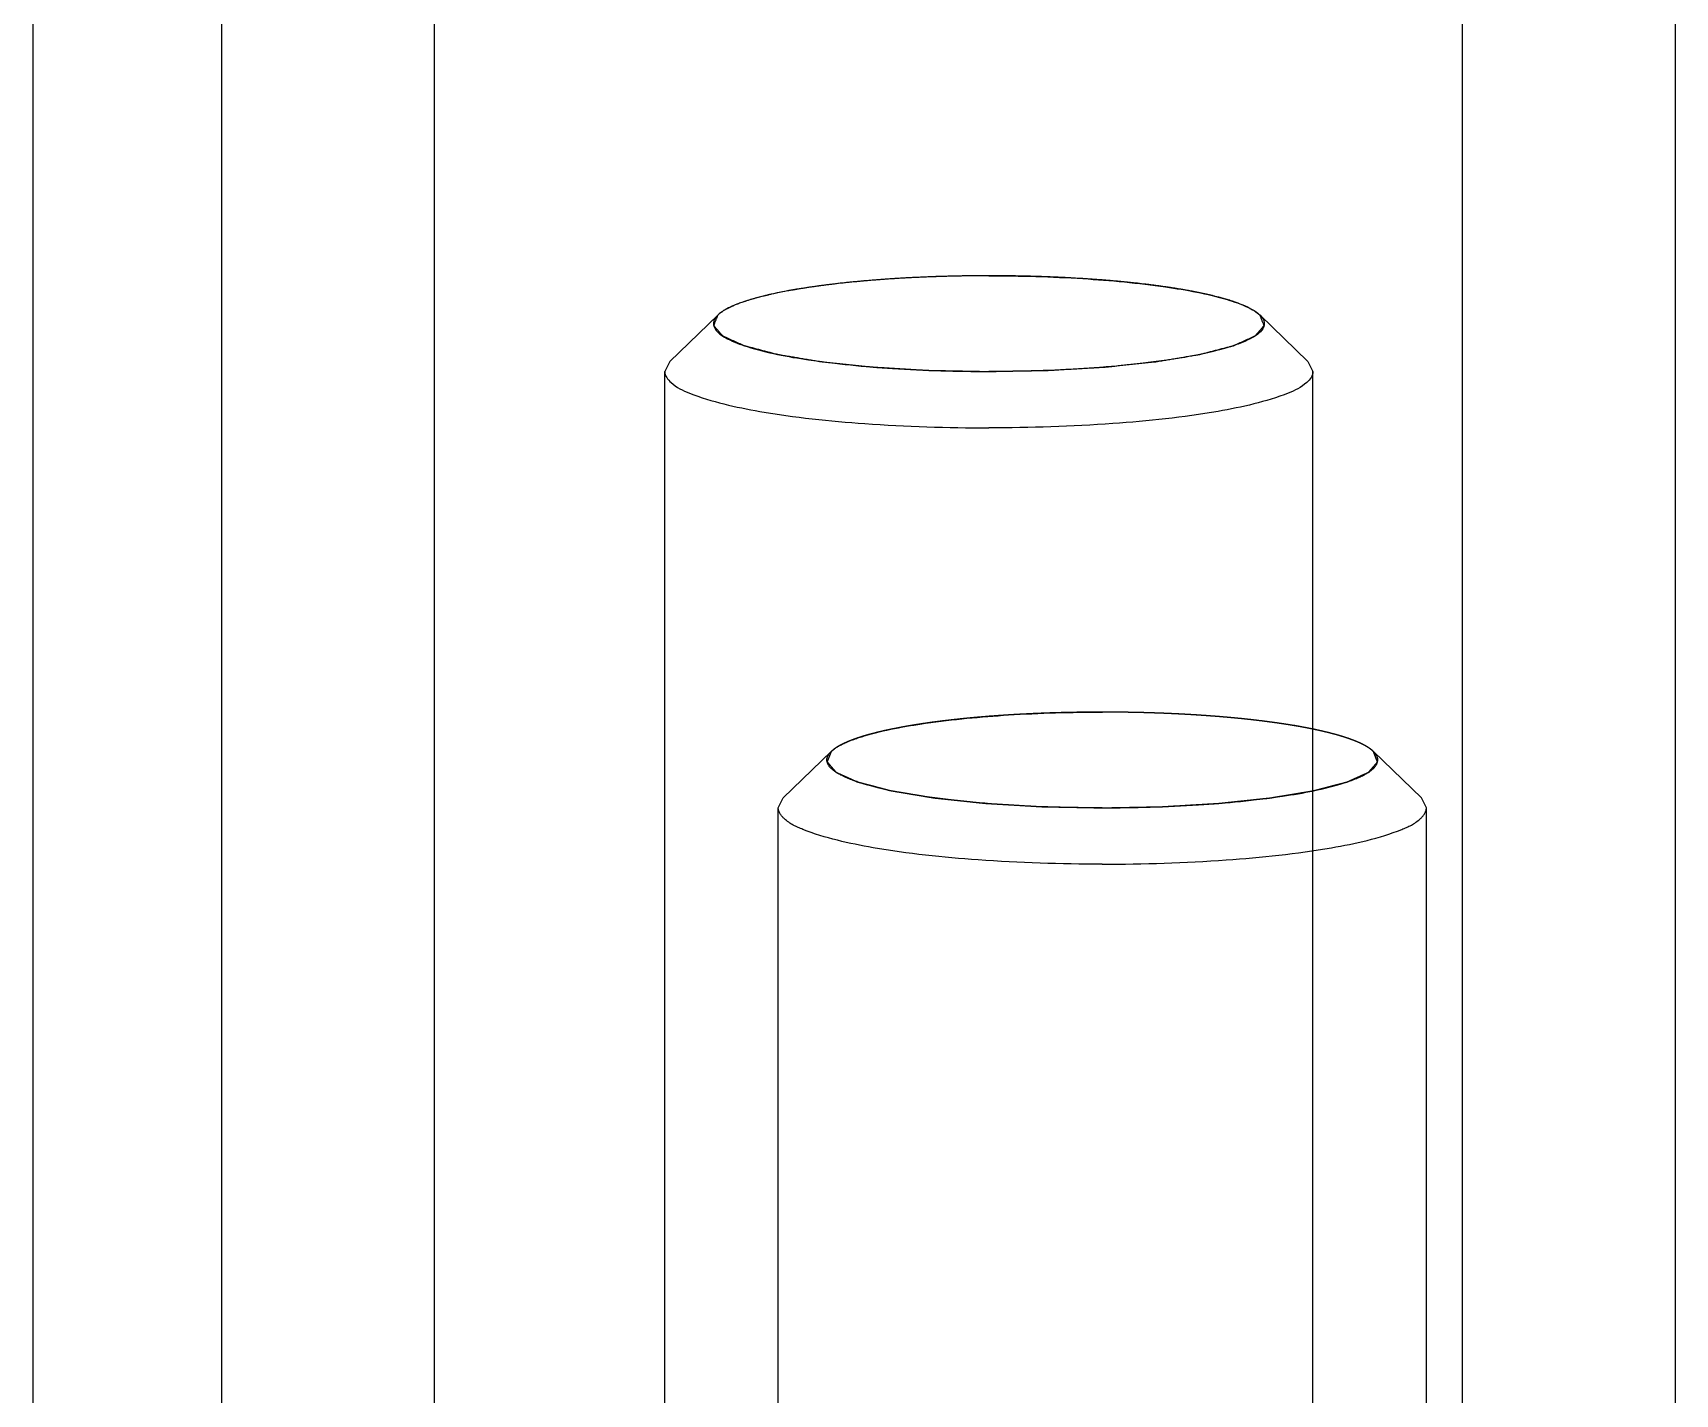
# Model space of a CAD drawing. Header units: millimetres. Extents: x 324 to 7054, y -67 to 2159.
# Drawn here: x 1464.03 to 1484.3, y 1577.8 to 1594.59 of the extents above; entities that cross this region are included whole.
import ezdxf

# ---------------------------------------------------------------- set-up
doc = ezdxf.new("R2010")
doc.units = ezdxf.units.MM
doc.header["$LTSCALE"] = 153.67
doc.linetypes.add('CENTER', pattern=[0.6, 0.375, -0.075, 0.075, -0.075])
doc.linetypes.add('DOT', pattern=[0.2, 0.1, -0.1])
doc.layers.get('0').update_dxf_attribs({"linetype": 'CONTINUOUS'})
doc.layers.add('00_BUW_DATUM', color=7, linetype='CONTINUOUS')
doc.layers.add('02___PRT_ALL_AXES', color=7, linetype='CONTINUOUS')

msp = doc.modelspace()

# ---------------------------------------------------------------- linework, layer by layer
at = {"linetype": 'Continuous'}
for points, knots in [([(1475.83464, 1591.59445), (1475.81536, 1591.59438), (1475.77683, 1591.59423), (1475.72853, 1591.59403), (1475.69497, 1591.59392), (1475.67541, 1591.59381), (1475.65441, 1591.59352), (1475.62865, 1591.59322), (1475.59754, 1591.59284), (1475.56643, 1591.59247), (1475.54068, 1591.59214), (1475.51966, 1591.59191), (1475.5002, 1591.59155), (1475.46686, 1591.59085), (1475.42856, 1591.59009), (1475.39003, 1591.58927), (1475.36203, 1591.58879), (1475.33057, 1591.5878), (1475.28982, 1591.58666), (1475.24884, 1591.58546), (1475.2128, 1591.58445), (1475.19263, 1591.58383), (1475.17409, 1591.58311), (1475.15037, 1591.58224), (1475.12212, 1591.58119), (1475.09389, 1591.58014), (1475.07013, 1591.57924), (1475.05166, 1591.57859), (1475.03121, 1591.57768), (1474.99451, 1591.57597), (1474.94256, 1591.57359), (1474.90086, 1591.57166), (1474.88002, 1591.5707)], [0, 0, 0, 0, 0.0625, 0.125, 0.15625, 0.171875, 0.1875, 0.21875, 0.25, 0.28125, 0.3125, 0.328125, 0.34375, 0.375, 0.4375, 0.46875, 0.5, 0.53125, 0.5625, 0.625, 0.65625, 0.671875, 0.6875, 0.71875, 0.75, 0.78125, 0.8125, 0.828125, 0.84375, 0.875, 0.9375, 1, 1, 1, 1]), ([(1476.78926, 1591.5707), (1476.77064, 1591.57157), (1476.73342, 1591.57331), (1476.68673, 1591.57547), (1476.65434, 1591.577), (1476.63539, 1591.57785), (1476.61477, 1591.57859), (1476.58957, 1591.57956), (1476.55907, 1591.58072), (1476.52868, 1591.58186), (1476.49813, 1591.58304), (1476.46811, 1591.58412), (1476.43059, 1591.58516), (1476.3923, 1591.58631), (1476.35915, 1591.58729), (1476.33999, 1591.58783), (1476.32617, 1591.58829), (1476.31027, 1591.58858), (1476.28979, 1591.58902), (1476.25361, 1591.58978), (1476.21251, 1591.59064), (1476.17625, 1591.59142), (1476.15591, 1591.59181), (1476.13695, 1591.59202), (1476.11278, 1591.59235), (1476.08395, 1591.59271), (1476.05516, 1591.59308), (1476.0309, 1591.59338), (1476.01213, 1591.59365), (1475.99103, 1591.59378), (1475.95304, 1591.59392), (1475.89933, 1591.59417), (1475.85619, 1591.59436), (1475.83464, 1591.59445)], [0, 0, 0, 0, 0.0625, 0.125, 0.15625, 0.171875, 0.1875, 0.21875, 0.25, 0.28125, 0.3125, 0.34375, 0.375, 0.4375, 0.46875, 0.484375, 0.5, 0.515625, 0.53125, 0.5625, 0.625, 0.65625, 0.671875, 0.6875, 0.71875, 0.75, 0.78125, 0.8125, 0.828125, 0.84375, 0.875, 0.9375, 1, 1, 1, 1]), ([(1473.26842, 1591.39133), (1473.24378, 1591.38618), (1473.20689, 1591.37854), (1473.15747, 1591.368), (1473.12616, 1591.36062), (1473.10111, 1591.35488), (1473.08565, 1591.35128), (1473.07283, 1591.34838), (1473.06164, 1591.34559), (1473.04283, 1591.34077), (1473.01555, 1591.33377), (1472.98302, 1591.32581), (1472.9503, 1591.31626), (1472.92327, 1591.30864), (1472.90116, 1591.30252), (1472.88081, 1591.29624), (1472.85602, 1591.28832), (1472.83078, 1591.28043), (1472.81116, 1591.27408), (1472.78452, 1591.26438), (1472.7616, 1591.25634), (1472.74349, 1591.2499)], [0, 0, 0, 0, 0.125, 0.1875, 0.25, 0.28125, 0.3125, 0.328125, 0.34375, 0.375, 0.4375, 0.5, 0.5625, 0.625, 0.65625, 0.6875, 0.75, 0.8125, 0.84375, 0.875, 1, 1, 1, 1]), ([(1474.00067, 1591.50119), (1473.96868, 1591.49745), (1473.92848, 1591.49269), (1473.88085, 1591.48724), (1473.84779, 1591.48305), (1473.81438, 1591.47869), (1473.781, 1591.47439), (1473.76034, 1591.4717), (1473.74333, 1591.46955), (1473.72807, 1591.46742), (1473.7022, 1591.46371), (1473.66466, 1591.45833), (1473.62053, 1591.45228), (1473.57365, 1591.44472), (1473.53536, 1591.43873), (1473.50423, 1591.43394), (1473.4745, 1591.42891), (1473.43787, 1591.42252), (1473.40084, 1591.41619), (1473.37176, 1591.41107), (1473.33084, 1591.40313), (1473.29604, 1591.39659), (1473.26842, 1591.39133)], [0, 0, 0, 0, 0.125, 0.15625, 0.1875, 0.25, 0.28125, 0.3125, 0.328125, 0.34375, 0.375, 0.4375, 0.5, 0.5625, 0.625, 0.65625, 0.6875, 0.75, 0.8125, 0.84375, 0.875, 1, 1, 1, 1]), ([(1474.88002, 1591.5707), (1474.86164, 1591.56969), (1474.82493, 1591.56768), (1474.77877, 1591.5651), (1474.74243, 1591.56316), (1474.71357, 1591.56136), (1474.68426, 1591.55947), (1474.65508, 1591.55759), (1474.62581, 1591.55572), (1474.60163, 1591.55415), (1474.58181, 1591.55291), (1474.56372, 1591.55161), (1474.53286, 1591.54931), (1474.49733, 1591.54671), (1474.46168, 1591.54405), (1474.43557, 1591.54223), (1474.40698, 1591.53974), (1474.36973, 1591.53665), (1474.3228, 1591.53274), (1474.26697, 1591.52796), (1474.21257, 1591.52269), (1474.1667, 1591.51843), (1474.13057, 1591.51494), (1474.07902, 1591.50939), (1474.03537, 1591.50485), (1474.00067, 1591.50119)], [0, 0, 0, 0, 0.0625, 0.125, 0.15625, 0.1875, 0.21875, 0.25, 0.28125, 0.3125, 0.328125, 0.34375, 0.375, 0.4375, 0.46875, 0.5, 0.53125, 0.5625, 0.625, 0.6875, 0.75, 0.8125, 0.84375, 0.875, 1, 1, 1, 1]), ([(1477.66861, 1591.50119), (1477.65214, 1591.50294), (1477.61923, 1591.50642), (1477.57793, 1591.51077), (1477.54933, 1591.51382), (1477.53251, 1591.51556), (1477.51394, 1591.51729), (1477.49133, 1591.51945), (1477.46393, 1591.52205), (1477.43663, 1591.52463), (1477.40921, 1591.52725), (1477.38215, 1591.52976), (1477.34782, 1591.53258), (1477.31295, 1591.53556), (1477.28272, 1591.53812), (1477.26522, 1591.53958), (1477.25269, 1591.54069), (1477.23791, 1591.54174), (1477.21898, 1591.54317), (1477.18548, 1591.54566), (1477.13789, 1591.54924), (1477.08038, 1591.5534), (1477.00225, 1591.55834), (1476.90522, 1591.5645), (1476.82795, 1591.56856), (1476.78926, 1591.5707)], [0, 0, 0, 0, 0.0625, 0.125, 0.15625, 0.171875, 0.1875, 0.21875, 0.25, 0.28125, 0.3125, 0.34375, 0.375, 0.4375, 0.46875, 0.484375, 0.5, 0.515625, 0.53125, 0.5625, 0.625, 0.6875, 0.75, 0.875, 1, 1, 1, 1]), ([(1478.40086, 1591.39134), (1478.38788, 1591.39381), (1478.36196, 1591.39877), (1478.3294, 1591.40496), (1478.3069, 1591.40929), (1478.29359, 1591.41178), (1478.27857, 1591.41435), (1478.26037, 1591.41753), (1478.23097, 1591.42261), (1478.19405, 1591.42916), (1478.15101, 1591.4361), (1478.11537, 1591.4417), (1478.0905, 1591.44564), (1478.07608, 1591.4479), (1478.06586, 1591.44958), (1478.05338, 1591.45132), (1478.03754, 1591.45361), (1478.00943, 1591.45763), (1477.96958, 1591.4634), (1477.92117, 1591.47022), (1477.87084, 1591.47658), (1477.82129, 1591.4832), (1477.75361, 1591.49129), (1477.70257, 1591.49721), (1477.66861, 1591.50119)], [0, 0, 0, 0, 0.0625, 0.125, 0.15625, 0.171875, 0.1875, 0.21875, 0.25, 0.3125, 0.375, 0.4375, 0.46875, 0.484375, 0.5, 0.515625, 0.53125, 0.5625, 0.625, 0.6875, 0.75, 0.8125, 0.875, 1, 1, 1, 1]), ([(1478.92578, 1591.2499), (1478.91735, 1591.25291), (1478.90053, 1591.25893), (1478.87936, 1591.26648), (1478.8648, 1591.27173), (1478.85607, 1591.27477), (1478.84583, 1591.27797), (1478.83355, 1591.28191), (1478.81359, 1591.28823), (1478.7888, 1591.29632), (1478.75879, 1591.30509), (1478.73368, 1591.3122), (1478.71623, 1591.31721), (1478.70607, 1591.32008), (1478.69899, 1591.32219), (1478.68984, 1591.32447), (1478.67836, 1591.32744), (1478.65797, 1591.33268), (1478.63464, 1591.33864), (1478.61173, 1591.34466), (1478.58717, 1591.35048), (1478.55586, 1591.35767), (1478.52494, 1591.36492), (1478.49976, 1591.37064), (1478.45988, 1591.37886), (1478.42719, 1591.38581), (1478.40086, 1591.39134)], [0, 0, 0, 0, 0.0625, 0.125, 0.15625, 0.171875, 0.1875, 0.21875, 0.25, 0.3125, 0.375, 0.4375, 0.46875, 0.484375, 0.5, 0.515625, 0.53125, 0.5625, 0.625, 0.65625, 0.6875, 0.75, 0.8125, 0.84375, 0.875, 1, 1, 1, 1]), ([(1472.74349, 1591.2499), (1472.73047, 1591.2447), (1472.70429, 1591.23461), (1472.67228, 1591.22048), (1472.646, 1591.20895), (1472.62827, 1591.20021), (1472.61139, 1591.19141), (1472.59335, 1591.18268), (1472.57908, 1591.17374), (1472.56366, 1591.16485), (1472.54906, 1591.15594), (1472.53666, 1591.14689), (1472.52329, 1591.13805), (1472.50772, 1591.12528), (1472.49645, 1591.1155), (1472.48885, 1591.10903)], [0, 0, 0, 0, 0.125, 0.25, 0.3125, 0.375, 0.4375, 0.5, 0.5625, 0.625, 0.6875, 0.75, 0.8125, 0.875, 1, 1, 1, 1]), ([(1479.18041, 1591.10904), (1479.1772, 1591.11181), (1479.17084, 1591.11736), (1479.16262, 1591.12435), (1479.15658, 1591.12982), (1479.14859, 1591.13574), (1479.13779, 1591.14329), (1479.1257, 1591.1523), (1479.11143, 1591.16125), (1479.09634, 1591.17014), (1479.0824, 1591.1791), (1479.06469, 1591.18785), (1479.04811, 1591.19667), (1479.03074, 1591.20543), (1479.01123, 1591.21408), (1478.99572, 1591.22128), (1478.98257, 1591.22712), (1478.96704, 1591.23324), (1478.94844, 1591.24079), (1478.93331, 1591.24687), (1478.92578, 1591.2499)], [0, 0, 0, 0, 0.0625, 0.125, 0.15625, 0.1875, 0.25, 0.3125, 0.375, 0.4375, 0.5, 0.5625, 0.625, 0.6875, 0.75, 0.8125, 0.84375, 0.875, 0.9375, 1, 1, 1, 1]), ([(1472.48885, 1591.10903), (1472.48453, 1591.09843), (1472.47805, 1591.08252), (1472.46942, 1591.06132), (1472.46294, 1591.04542), (1472.45646, 1591.02952), (1472.45107, 1591.01627), (1472.44675, 1591.00566), (1472.44405, 1590.99904), (1472.4419, 1590.99374), (1472.44026, 1590.98976), (1472.43896, 1590.98645), (1472.43792, 1590.98413), (1472.43753, 1590.9828), (1472.43667, 1590.98181), (1472.43799, 1590.98081), (1472.43898, 1590.97947), (1472.44107, 1590.97714), (1472.44388, 1590.9738), (1472.44732, 1590.96979), (1472.45189, 1590.96445), (1472.4576, 1590.95778), (1472.46675, 1590.9471), (1472.47817, 1590.93374), (1472.49189, 1590.91772), (1472.5056, 1590.9017), (1472.51703, 1590.88835), (1472.52617, 1590.87767), (1472.53188, 1590.87099), (1472.53646, 1590.86565), (1472.53987, 1590.86164), (1472.54278, 1590.85831), (1472.54469, 1590.85597), (1472.54597, 1590.85464), (1472.5464, 1590.85361), (1472.54888, 1590.85271), (1472.55148, 1590.85146), (1472.55635, 1590.84929), (1472.56314, 1590.84619), (1472.57136, 1590.84247), (1472.5823, 1590.83751), (1472.59598, 1590.8313), (1472.61787, 1590.82138), (1472.64523, 1590.80897), (1472.67806, 1590.79408), (1472.71089, 1590.7792), (1472.73824, 1590.76679), (1472.76013, 1590.75687), (1472.77381, 1590.75066), (1472.78476, 1590.7457), (1472.79295, 1590.74198), (1472.79984, 1590.73888), (1472.80454, 1590.7367), (1472.80741, 1590.73547), (1472.80904, 1590.73451), (1472.81268, 1590.7337), (1472.81682, 1590.73256), (1472.82441, 1590.73059), (1472.83507, 1590.72778), (1472.84794, 1590.7244), (1472.86508, 1590.71989), (1472.88651, 1590.71426), (1472.92078, 1590.70525), (1472.96363, 1590.69399), (1473.01505, 1590.68048), (1473.06647, 1590.66696), (1473.10932, 1590.6557), (1473.14361, 1590.64669), (1473.16929, 1590.63993), (1473.1908, 1590.63431), (1473.20565, 1590.63035), (1473.21445, 1590.62813), (1473.22016, 1590.62634), (1473.22927, 1590.62504), (1473.24023, 1590.62313), (1473.25997, 1590.61987), (1473.28787, 1590.61517), (1473.32147, 1590.60956), (1473.36623, 1590.60206), (1473.4222, 1590.5927), (1473.48936, 1590.58145), (1473.55652, 1590.57021), (1473.61248, 1590.56085), (1473.65726, 1590.55335), (1473.69082, 1590.54773), (1473.71886, 1590.54306), (1473.73834, 1590.53975), (1473.7497, 1590.53792), (1473.75759, 1590.53639), (1473.76788, 1590.53548), (1473.78077, 1590.53405), (1473.80372, 1590.53165), (1473.83629, 1590.52817), (1473.87547, 1590.52402), (1473.92767, 1590.51847), (1473.99294, 1590.51154), (1474.07126, 1590.50322), (1474.14957, 1590.49491), (1474.21484, 1590.48798), (1474.26705, 1590.48243), (1474.3062, 1590.47827), (1474.33888, 1590.47482), (1474.36163, 1590.47237), (1474.37483, 1590.47103), (1474.38417, 1590.46985), (1474.39565, 1590.46933), (1474.4102, 1590.46841), (1474.43603, 1590.4669), (1474.47273, 1590.46469), (1474.51686, 1590.46207), (1474.57567, 1590.45856), (1474.64919, 1590.45418), (1474.76682, 1590.44717), (1474.88442, 1590.44014), (1474.98741, 1590.43405), (1475.03878, 1590.43092), (1475.06833, 1590.42927), (1475.08995, 1590.42764), (1475.11365, 1590.4275), (1475.14452, 1590.4268), (1475.19888, 1590.42582), (1475.27636, 1590.4243), (1475.36942, 1590.42252), (1475.49347, 1590.42013), (1475.64854, 1590.41715), (1475.77259, 1590.41476), (1475.83462, 1590.41356)], [0, 0, 0, 0, 0.03125, 0.046875, 0.0625, 0.078125, 0.09375, 0.1015625, 0.109375, 0.11328125, 0.1171875, 0.12109375, 0.12304688, 0.12402344, 0.125, 0.12597656, 0.12695312, 0.12890625, 0.1328125, 0.13671875, 0.140625, 0.1484375, 0.15625, 0.171875, 0.1875, 0.203125, 0.21875, 0.2265625, 0.234375, 0.23828125, 0.2421875, 0.24609375, 0.24804688, 0.24902344, 0.25, 0.25097656, 0.25195312, 0.25390625, 0.2578125, 0.26171875, 0.265625, 0.2734375, 0.28125, 0.296875, 0.3125, 0.328125, 0.34375, 0.3515625, 0.359375, 0.36328125, 0.3671875, 0.37109375, 0.37304688, 0.37402344, 0.375, 0.37597656, 0.37695312, 0.37890625, 0.3828125, 0.38671875, 0.390625, 0.3984375, 0.40625, 0.421875, 0.4375, 0.453125, 0.46875, 0.4765625, 0.484375, 0.4921875, 0.49609375, 0.49804688, 0.5, 0.50195312, 0.50390625, 0.5078125, 0.515625, 0.5234375, 0.53125, 0.546875, 0.5625, 0.578125, 0.59375, 0.6015625, 0.609375, 0.6171875, 0.62109375, 0.62304688, 0.625, 0.62695312, 0.62890625, 0.6328125, 0.640625, 0.6484375, 0.65625, 0.671875, 0.6875, 0.703125, 0.71875, 0.7265625, 0.734375, 0.7421875, 0.74609375, 0.74804688, 0.75, 0.75195312, 0.75390625, 0.7578125, 0.765625, 0.7734375, 0.78125, 0.796875, 0.8125, 0.84375, 0.859375, 0.8671875, 0.87109375, 0.875, 0.87890625, 0.8828125, 0.890625, 0.90625, 0.921875, 0.9375, 0.96875, 1, 1, 1, 1]), ([(1475.83462, 1590.41356), (1475.89546, 1590.41471), (1476.01715, 1590.41701), (1476.16925, 1590.41988), (1476.29094, 1590.42217), (1476.38217, 1590.42392), (1476.45831, 1590.42525), (1476.51898, 1590.42661), (1476.56514, 1590.42684), (1476.60879, 1590.43007), (1476.66786, 1590.43332), (1476.77082, 1590.43951), (1476.88868, 1590.44637), (1477.00647, 1590.45331), (1477.0801, 1590.45763), (1477.13899, 1590.4611), (1477.18319, 1590.46369), (1477.21995, 1590.46587), (1477.24581, 1590.46735), (1477.26039, 1590.46826), (1477.27188, 1590.46878), (1477.28125, 1590.46995), (1477.29448, 1590.47128), (1477.31729, 1590.47371), (1477.35006, 1590.47714), (1477.3893, 1590.48127), (1477.44166, 1590.48678), (1477.50709, 1590.49366), (1477.58561, 1590.50192), (1477.66413, 1590.51018), (1477.72957, 1590.51706), (1477.78191, 1590.52257), (1477.82119, 1590.52669), (1477.85385, 1590.53015), (1477.87686, 1590.53253), (1477.88978, 1590.53395), (1477.9001, 1590.53485), (1477.90802, 1590.53638), (1477.91943, 1590.5382), (1477.93899, 1590.54149), (1477.96715, 1590.54614), (1478.00085, 1590.55174), (1478.04581, 1590.5592), (1478.102, 1590.56853), (1478.16944, 1590.57972), (1478.23687, 1590.59091), (1478.29307, 1590.60023), (1478.33802, 1590.60769), (1478.37176, 1590.61329), (1478.39978, 1590.61796), (1478.41959, 1590.6212), (1478.4306, 1590.6231), (1478.43974, 1590.6244), (1478.4455, 1590.62619), (1478.45435, 1590.6284), (1478.4693, 1590.63235), (1478.49095, 1590.63795), (1478.5168, 1590.64469), (1478.55131, 1590.65368), (1478.59443, 1590.66491), (1478.64619, 1590.67838), (1478.69794, 1590.69186), (1478.74107, 1590.70309), (1478.77557, 1590.71207), (1478.79713, 1590.71769), (1478.81438, 1590.72218), (1478.82733, 1590.72555), (1478.83807, 1590.72836), (1478.8457, 1590.73032), (1478.84988, 1590.73145), (1478.85353, 1590.73226), (1478.85519, 1590.73322), (1478.85809, 1590.73445), (1478.86284, 1590.73663), (1478.86981, 1590.73972), (1478.87809, 1590.74344), (1478.88916, 1590.74839), (1478.90299, 1590.75458), (1478.92513, 1590.76449), (1478.95279, 1590.77688), (1478.98599, 1590.79174), (1479.01918, 1590.8066), (1479.04685, 1590.81899), (1479.06898, 1590.8289), (1479.08281, 1590.83509), (1479.09387, 1590.84005), (1479.10219, 1590.84376), (1479.10906, 1590.84686), (1479.11399, 1590.84902), (1479.11661, 1590.85027), (1479.11912, 1590.85117), (1479.11957, 1590.8522), (1479.12088, 1590.85352), (1479.12285, 1590.85587), (1479.12584, 1590.8592), (1479.12935, 1590.8632), (1479.13406, 1590.86854), (1479.13994, 1590.87521), (1479.14935, 1590.88588), (1479.1611, 1590.89923), (1479.17521, 1590.91524), (1479.18932, 1590.93125), (1479.20108, 1590.94459), (1479.21048, 1590.95527), (1479.21637, 1590.96194), (1479.22106, 1590.96728), (1479.22461, 1590.97128), (1479.22749, 1590.97462), (1479.22965, 1590.97695), (1479.23067, 1590.97829), (1479.23202, 1590.97928), (1479.23115, 1590.9803), (1479.23077, 1590.98165), (1479.22974, 1590.98402), (1479.22846, 1590.9874), (1479.22684, 1590.99145), (1479.22471, 1590.99686), (1479.22204, 1591.00361), (1479.21777, 1591.01443), (1479.21244, 1591.02794), (1479.20603, 1591.04416), (1479.19963, 1591.06038), (1479.19109, 1591.082), (1479.18468, 1591.09822), (1479.18041, 1591.10904)], [0, 0, 0, 0, 0.03125, 0.0625, 0.078125, 0.09375, 0.109375, 0.1171875, 0.125, 0.1328125, 0.140625, 0.15625, 0.1875, 0.203125, 0.21875, 0.2265625, 0.234375, 0.2421875, 0.24609375, 0.24804688, 0.25, 0.25195312, 0.25390625, 0.2578125, 0.265625, 0.2734375, 0.28125, 0.296875, 0.3125, 0.328125, 0.34375, 0.3515625, 0.359375, 0.3671875, 0.37109375, 0.37304688, 0.375, 0.37695312, 0.37890625, 0.3828125, 0.390625, 0.3984375, 0.40625, 0.421875, 0.4375, 0.453125, 0.46875, 0.4765625, 0.484375, 0.4921875, 0.49609375, 0.49804688, 0.5, 0.50195312, 0.50390625, 0.5078125, 0.515625, 0.5234375, 0.53125, 0.546875, 0.5625, 0.578125, 0.59375, 0.6015625, 0.609375, 0.61328125, 0.6171875, 0.62109375, 0.62304688, 0.62402344, 0.625, 0.62597656, 0.62695312, 0.62890625, 0.6328125, 0.63671875, 0.640625, 0.6484375, 0.65625, 0.671875, 0.6875, 0.703125, 0.71875, 0.7265625, 0.734375, 0.73828125, 0.7421875, 0.74609375, 0.74804688, 0.74902344, 0.75, 0.75097656, 0.75195312, 0.75390625, 0.7578125, 0.76171875, 0.765625, 0.7734375, 0.78125, 0.796875, 0.8125, 0.828125, 0.84375, 0.8515625, 0.859375, 0.86328125, 0.8671875, 0.87109375, 0.87304688, 0.87402344, 0.875, 0.87597656, 0.87695312, 0.87890625, 0.8828125, 0.88671875, 0.890625, 0.8984375, 0.90625, 0.921875, 0.9375, 0.953125, 0.96875, 1, 1, 1, 1])]:
    msp.add_open_spline(points, degree=3, knots=knots, dxfattribs=at)
at = {"linetype": 'CENTER'}
for points, knots in [([(1476.27616, 1586.18742), (1476.25779, 1586.1864), (1476.2211, 1586.18438), (1476.17495, 1586.18179), (1476.13862, 1586.17985), (1476.10978, 1586.17804), (1476.08048, 1586.17614), (1476.05131, 1586.17426), (1476.02205, 1586.17238), (1475.99788, 1586.1708), (1475.97808, 1586.16956), (1475.96, 1586.16826), (1475.92915, 1586.16595), (1475.89364, 1586.16335), (1475.858, 1586.16068), (1475.83191, 1586.15885), (1475.80333, 1586.15636), (1475.76611, 1586.15326), (1475.7192, 1586.14934), (1475.6634, 1586.14455), (1475.60906, 1586.13925), (1475.55392, 1586.1342), (1475.48275, 1586.12681), (1475.42982, 1586.12115), (1475.39444, 1586.11741)], [0, 0, 0, 0, 0.0625, 0.125, 0.15625, 0.1875, 0.21875, 0.25, 0.28125, 0.3125, 0.328125, 0.34375, 0.375, 0.4375, 0.46875, 0.5, 0.53125, 0.5625, 0.625, 0.6875, 0.75, 0.8125, 0.875, 1, 1, 1, 1]), ([(1477.23685, 1586.21136), (1477.21757, 1586.21129), (1477.17904, 1586.21115), (1477.13074, 1586.21095), (1477.09717, 1586.21084), (1477.07761, 1586.21073), (1477.05661, 1586.21045), (1477.03085, 1586.21016), (1476.98937, 1586.20964), (1476.93755, 1586.20912), (1476.8756, 1586.20795), (1476.82411, 1586.20686), (1476.78793, 1586.20613), (1476.76745, 1586.20569), (1476.75154, 1586.20541), (1476.73771, 1586.20496), (1476.71855, 1586.20442), (1476.68538, 1586.20346), (1476.64708, 1586.20232), (1476.60954, 1586.2013), (1476.5795, 1586.20023), (1476.54894, 1586.19907), (1476.48808, 1586.19681), (1476.39684, 1586.19321), (1476.31645, 1586.18929), (1476.27616, 1586.18742)], [0, 0, 0, 0, 0.0625, 0.125, 0.15625, 0.171875, 0.1875, 0.21875, 0.25, 0.3125, 0.375, 0.4375, 0.46875, 0.484375, 0.5, 0.515625, 0.53125, 0.5625, 0.625, 0.65625, 0.6875, 0.71875, 0.75, 0.875, 1, 1, 1, 1]), ([(1478.19736, 1586.1872), (1478.17874, 1586.18808), (1478.14154, 1586.18983), (1478.09489, 1586.19201), (1478.06252, 1586.19355), (1478.04358, 1586.19441), (1478.02297, 1586.19517), (1477.99779, 1586.19615), (1477.95715, 1586.19769), (1477.90659, 1586.19973), (1477.84532, 1586.20165), (1477.79399, 1586.20315), (1477.75328, 1586.20433), (1477.72185, 1586.20534), (1477.69386, 1586.20584), (1477.65535, 1586.20669), (1477.61707, 1586.20747), (1477.58375, 1586.2082), (1477.5643, 1586.20858), (1477.54328, 1586.20882), (1477.51754, 1586.20917), (1477.47605, 1586.20969), (1477.42439, 1586.21046), (1477.3411, 1586.21096), (1477.27854, 1586.21118), (1477.23685, 1586.21136)], [0, 0, 0, 0, 0.0625, 0.125, 0.15625, 0.171875, 0.1875, 0.21875, 0.25, 0.3125, 0.375, 0.4375, 0.46875, 0.5, 0.53125, 0.5625, 0.625, 0.65625, 0.671875, 0.6875, 0.71875, 0.75, 0.8125, 0.875, 1, 1, 1, 1]), ([(1479.07855, 1586.11699), (1479.06212, 1586.11874), (1479.02928, 1586.12225), (1478.98807, 1586.12663), (1478.95953, 1586.12969), (1478.94275, 1586.13144), (1478.92421, 1586.13318), (1478.90164, 1586.13536), (1478.87429, 1586.13797), (1478.84704, 1586.14057), (1478.81968, 1586.1432), (1478.79267, 1586.14573), (1478.7584, 1586.14858), (1478.72358, 1586.15157), (1478.69341, 1586.15415), (1478.67594, 1586.15562), (1478.66343, 1586.15674), (1478.64866, 1586.1578), (1478.62977, 1586.15924), (1478.59632, 1586.16175), (1478.5488, 1586.16536), (1478.49139, 1586.16957), (1478.4328, 1586.17325), (1478.37475, 1586.1772), (1478.29606, 1586.18173), (1478.23681, 1586.18499), (1478.19736, 1586.1872)], [0, 0, 0, 0, 0.0625, 0.125, 0.15625, 0.171875, 0.1875, 0.21875, 0.25, 0.28125, 0.3125, 0.34375, 0.375, 0.4375, 0.46875, 0.484375, 0.5, 0.515625, 0.53125, 0.5625, 0.625, 0.6875, 0.75, 0.8125, 0.875, 1, 1, 1, 1]), ([(1474.66312, 1586.00718), (1474.63856, 1586.00202), (1474.60177, 1585.99436), (1474.5525, 1585.9838), (1474.52128, 1585.97641), (1474.49632, 1585.97066), (1474.4809, 1585.96706), (1474.46812, 1585.96415), (1474.45698, 1585.96135), (1474.43823, 1585.95653), (1474.41104, 1585.94951), (1474.37862, 1585.94154), (1474.34603, 1585.93197), (1474.31911, 1585.92435), (1474.29709, 1585.91822), (1474.27681, 1585.91193), (1474.25214, 1585.904), (1474.22699, 1585.8961), (1474.20748, 1585.88975), (1474.19001, 1585.88334), (1474.16746, 1585.87535), (1474.14964, 1585.86894), (1474.1407, 1585.86574)], [0, 0, 0, 0, 0.125, 0.1875, 0.25, 0.28125, 0.3125, 0.328125, 0.34375, 0.375, 0.4375, 0.5, 0.5625, 0.625, 0.65625, 0.6875, 0.75, 0.8125, 0.84375, 0.875, 0.9375, 1, 1, 1, 1]), ([(1475.39444, 1586.11741), (1475.36249, 1586.11365), (1475.32235, 1586.10888), (1475.27479, 1586.1034), (1475.24178, 1586.0992), (1475.20842, 1586.09484), (1475.1751, 1586.09052), (1475.15447, 1586.08783), (1475.13749, 1586.08566), (1475.12226, 1586.08353), (1475.09644, 1586.07982), (1475.05896, 1586.07441), (1475.01491, 1586.06835), (1474.96812, 1586.06077), (1474.92991, 1586.05477), (1474.89883, 1586.04997), (1474.86917, 1586.04493), (1474.83262, 1586.03852), (1474.79568, 1586.03218), (1474.76664, 1586.02704), (1474.72563, 1586.01905), (1474.69078, 1586.01247), (1474.66312, 1586.00718)], [0, 0, 0, 0, 0.125, 0.15625, 0.1875, 0.25, 0.28125, 0.3125, 0.328125, 0.34375, 0.375, 0.4375, 0.5, 0.5625, 0.625, 0.65625, 0.6875, 0.75, 0.8125, 0.84375, 0.875, 1, 1, 1, 1]), ([(1479.80904, 1586.0066), (1479.79612, 1586.00909), (1479.7703, 1586.01406), (1479.73787, 1586.02028), (1479.71546, 1586.02462), (1479.7022, 1586.02712), (1479.68723, 1586.02969), (1479.66911, 1586.03289), (1479.63982, 1586.03799), (1479.60303, 1586.04456), (1479.56014, 1586.05153), (1479.52461, 1586.05715), (1479.49983, 1586.06111), (1479.48546, 1586.06338), (1479.47527, 1586.06506), (1479.46283, 1586.06681), (1479.44704, 1586.06911), (1479.41902, 1586.07315), (1479.37928, 1586.07894), (1479.33103, 1586.08579), (1479.28081, 1586.09219), (1479.23145, 1586.09883), (1479.16371, 1586.10699), (1479.11257, 1586.11297), (1479.07855, 1586.11699)], [0, 0, 0, 0, 0.0625, 0.125, 0.15625, 0.171875, 0.1875, 0.21875, 0.25, 0.3125, 0.375, 0.4375, 0.46875, 0.484375, 0.5, 0.515625, 0.53125, 0.5625, 0.625, 0.6875, 0.75, 0.8125, 0.875, 1, 1, 1, 1]), ([(1480.33041, 1585.86505), (1480.32204, 1585.86806), (1480.30533, 1585.87409), (1480.2843, 1585.88165), (1480.26984, 1585.88691), (1480.26117, 1585.88996), (1480.25099, 1585.89316), (1480.23878, 1585.89711), (1480.21895, 1585.90344), (1480.19431, 1585.91154), (1480.16447, 1585.92033), (1480.13949, 1585.92746), (1480.12213, 1585.93247), (1480.11203, 1585.93535), (1480.10498, 1585.93746), (1480.09588, 1585.93975), (1480.08446, 1585.94273), (1480.06416, 1585.94798), (1480.04095, 1585.95396), (1480.01815, 1585.95999), (1479.99371, 1585.96582), (1479.96248, 1585.97301), (1479.92577, 1585.9818), (1479.87422, 1585.9929), (1479.83504, 1586.00111), (1479.80904, 1586.0066)], [0, 0, 0, 0, 0.0625, 0.125, 0.15625, 0.171875, 0.1875, 0.21875, 0.25, 0.3125, 0.375, 0.4375, 0.46875, 0.484375, 0.5, 0.515625, 0.53125, 0.5625, 0.625, 0.65625, 0.6875, 0.75, 0.8125, 0.875, 1, 1, 1, 1]), ([(1473.88888, 1585.72596), (1473.88456, 1585.71536), (1473.87807, 1585.69946), (1473.86943, 1585.67826), (1473.86295, 1585.66236), (1473.85647, 1585.64645), (1473.85107, 1585.6332), (1473.84675, 1585.6226), (1473.84405, 1585.61597), (1473.84189, 1585.61067), (1473.84026, 1585.6067), (1473.83896, 1585.60338), (1473.83792, 1585.60107), (1473.83753, 1585.59974), (1473.83667, 1585.59875), (1473.83798, 1585.59775), (1473.83897, 1585.59641), (1473.84107, 1585.59407), (1473.84387, 1585.59074), (1473.84731, 1585.58673), (1473.85188, 1585.58139), (1473.85759, 1585.57471), (1473.86673, 1585.56403), (1473.87816, 1585.55068), (1473.89186, 1585.53466), (1473.90557, 1585.51864), (1473.917, 1585.50528), (1473.92614, 1585.4946), (1473.93185, 1585.48793), (1473.93642, 1585.48259), (1473.93983, 1585.47858), (1473.94274, 1585.47525), (1473.94465, 1585.4729), (1473.94593, 1585.47158), (1473.94636, 1585.47055), (1473.94884, 1585.46965), (1473.95144, 1585.4684), (1473.95631, 1585.46623), (1473.9631, 1585.46313), (1473.97132, 1585.4594), (1473.98226, 1585.45444), (1473.99594, 1585.44824), (1474.01782, 1585.43831), (1474.04518, 1585.42591), (1474.078, 1585.41102), (1474.11083, 1585.39613), (1474.13818, 1585.38372), (1474.16007, 1585.3738), (1474.17374, 1585.3676), (1474.18469, 1585.36263), (1474.19288, 1585.35891), (1474.19977, 1585.35581), (1474.20447, 1585.35363), (1474.20734, 1585.3524), (1474.20897, 1585.35144), (1474.2126, 1585.35063), (1474.21675, 1585.34949), (1474.22434, 1585.34753), (1474.235, 1585.34471), (1474.24787, 1585.34133), (1474.265, 1585.33683), (1474.28643, 1585.3312), (1474.3207, 1585.32219), (1474.36355, 1585.31092), (1474.41497, 1585.29741), (1474.46638, 1585.28389), (1474.50923, 1585.27263), (1474.54351, 1585.26362), (1474.56919, 1585.25686), (1474.5907, 1585.25124), (1474.60555, 1585.24728), (1474.61435, 1585.24506), (1474.62006, 1585.24327), (1474.62917, 1585.24197), (1474.64013, 1585.24006), (1474.65986, 1585.2368), (1474.68776, 1585.2321), (1474.72137, 1585.22649), (1474.76613, 1585.21899), (1474.82209, 1585.20962), (1474.88925, 1585.19838), (1474.9564, 1585.18714), (1475.01236, 1585.17777), (1475.05714, 1585.17028), (1475.09069, 1585.16465), (1475.11873, 1585.15999), (1475.13822, 1585.15668), (1475.14957, 1585.15485), (1475.15746, 1585.15331), (1475.16776, 1585.1524), (1475.18064, 1585.15098), (1475.20359, 1585.14858), (1475.23616, 1585.1451), (1475.27534, 1585.14094), (1475.32754, 1585.1354), (1475.39281, 1585.12847), (1475.47112, 1585.12015), (1475.54944, 1585.11183), (1475.6147, 1585.1049), (1475.66691, 1585.09936), (1475.70606, 1585.09519), (1475.73874, 1585.09174), (1475.76149, 1585.08929), (1475.77469, 1585.08795), (1475.78403, 1585.08677), (1475.7955, 1585.08625), (1475.81006, 1585.08533), (1475.83588, 1585.08382), (1475.87259, 1585.08162), (1475.91672, 1585.07899), (1475.97552, 1585.07548), (1476.04904, 1585.0711), (1476.16667, 1585.06409), (1476.28427, 1585.05705), (1476.38725, 1585.05096), (1476.43863, 1585.04783), (1476.46817, 1585.04618), (1476.48981, 1585.04455), (1476.51342, 1585.04442), (1476.54422, 1585.04372), (1476.59842, 1585.04274), (1476.6757, 1585.04121), (1476.7685, 1585.03943), (1476.8922, 1585.03704), (1477.04685, 1585.03406), (1477.17056, 1585.03167), (1477.23241, 1585.03047)], [0, 0, 0, 0, 0.03125, 0.046875, 0.0625, 0.078125, 0.09375, 0.1015625, 0.109375, 0.11328125, 0.1171875, 0.12109375, 0.12304688, 0.12402344, 0.125, 0.12597656, 0.12695312, 0.12890625, 0.1328125, 0.13671875, 0.140625, 0.1484375, 0.15625, 0.171875, 0.1875, 0.203125, 0.21875, 0.2265625, 0.234375, 0.23828125, 0.2421875, 0.24609375, 0.24804688, 0.24902344, 0.25, 0.25097656, 0.25195312, 0.25390625, 0.2578125, 0.26171875, 0.265625, 0.2734375, 0.28125, 0.296875, 0.3125, 0.328125, 0.34375, 0.3515625, 0.359375, 0.36328125, 0.3671875, 0.37109375, 0.37304688, 0.37402344, 0.375, 0.37597656, 0.37695312, 0.37890625, 0.3828125, 0.38671875, 0.390625, 0.3984375, 0.40625, 0.421875, 0.4375, 0.453125, 0.46875, 0.4765625, 0.484375, 0.4921875, 0.49609375, 0.49804688, 0.5, 0.50195312, 0.50390625, 0.5078125, 0.515625, 0.5234375, 0.53125, 0.546875, 0.5625, 0.578125, 0.59375, 0.6015625, 0.609375, 0.6171875, 0.62109375, 0.62304688, 0.625, 0.62695312, 0.62890625, 0.6328125, 0.640625, 0.6484375, 0.65625, 0.671875, 0.6875, 0.703125, 0.71875, 0.7265625, 0.734375, 0.7421875, 0.74609375, 0.74804688, 0.75, 0.75195312, 0.75390625, 0.7578125, 0.765625, 0.7734375, 0.78125, 0.796875, 0.8125, 0.84375, 0.859375, 0.8671875, 0.87109375, 0.875, 0.87890625, 0.8828125, 0.890625, 0.90625, 0.921875, 0.9375, 0.96875, 1, 1, 1, 1]), ([(1474.1407, 1585.86574), (1474.12774, 1585.86054), (1474.10168, 1585.85044), (1474.06982, 1585.83631), (1474.04368, 1585.82476), (1474.02605, 1585.81602), (1474.00926, 1585.80721), (1473.99132, 1585.79847), (1473.97715, 1585.78953), (1473.96184, 1585.78064), (1473.94734, 1585.77172), (1473.93507, 1585.76268), (1473.92169, 1585.75374), (1473.90676, 1585.74145), (1473.8961, 1585.73215), (1473.88888, 1585.72596)], [0, 0, 0, 0, 0.125, 0.25, 0.3125, 0.375, 0.4375, 0.5, 0.5625, 0.625, 0.6875, 0.75, 0.8125, 0.875, 1, 1, 1, 1]), ([(1477.23241, 1585.03047), (1477.29326, 1585.03161), (1477.41495, 1585.0339), (1477.56706, 1585.03675), (1477.68876, 1585.03902), (1477.78001, 1585.04077), (1477.85615, 1585.04209), (1477.91682, 1585.04344), (1477.96298, 1585.04367), (1478.00664, 1585.04689), (1478.06573, 1585.05014), (1478.16872, 1585.05631), (1478.28659, 1585.06316), (1478.40441, 1585.07008), (1478.47805, 1585.0744), (1478.53698, 1585.07785), (1478.58112, 1585.08046), (1478.61807, 1585.08257), (1478.64727, 1585.0844), (1478.67014, 1585.0854), (1478.68929, 1585.0878), (1478.71613, 1585.0905), (1478.74922, 1585.09405), (1478.78913, 1585.09824), (1478.84227, 1585.10385), (1478.90872, 1585.11085), (1478.98844, 1585.11926), (1479.06817, 1585.12766), (1479.13462, 1585.13467), (1479.18777, 1585.14027), (1479.22765, 1585.14447), (1479.26081, 1585.14799), (1479.28418, 1585.15042), (1479.29727, 1585.15186), (1479.30785, 1585.15279), (1479.31553, 1585.15429), (1479.32678, 1585.15608), (1479.34599, 1585.15933), (1479.37368, 1585.16391), (1479.40681, 1585.16942), (1479.45102, 1585.17677), (1479.50626, 1585.18596), (1479.57256, 1585.19699), (1479.63886, 1585.20802), (1479.69411, 1585.2172), (1479.7383, 1585.22456), (1479.77148, 1585.23007), (1479.79903, 1585.23467), (1479.8185, 1585.23787), (1479.82933, 1585.23974), (1479.83828, 1585.24101), (1479.8441, 1585.2428), (1479.85294, 1585.24501), (1479.86792, 1585.24896), (1479.88958, 1585.25456), (1479.91546, 1585.2613), (1479.95, 1585.27028), (1479.99316, 1585.28151), (1480.04497, 1585.29498), (1480.09677, 1585.30845), (1480.13994, 1585.31967), (1480.17448, 1585.32865), (1480.19606, 1585.33427), (1480.21334, 1585.33875), (1480.22625, 1585.34213), (1480.23717, 1585.34492), (1480.24554, 1585.34719), (1480.25284, 1585.3488), (1480.25622, 1585.35076), (1480.26209, 1585.35326), (1480.26897, 1585.35641), (1480.27742, 1585.36019), (1480.28862, 1585.36523), (1480.30264, 1585.37152), (1480.32506, 1585.38159), (1480.35309, 1585.39418), (1480.38672, 1585.40929), (1480.42036, 1585.4244), (1480.44839, 1585.43699), (1480.47081, 1585.44706), (1480.48483, 1585.45336), (1480.49603, 1585.45839), (1480.50446, 1585.46217), (1480.51142, 1585.46532), (1480.51641, 1585.46752), (1480.51907, 1585.46878), (1480.52162, 1585.46971), (1480.52203, 1585.47071), (1480.52333, 1585.47202), (1480.52525, 1585.47432), (1480.52817, 1585.4776), (1480.5316, 1585.48154), (1480.5362, 1585.4868), (1480.54194, 1585.49337), (1480.55113, 1585.50387), (1480.56262, 1585.51701), (1480.57641, 1585.53277), (1480.5902, 1585.54853), (1480.60169, 1585.56166), (1480.61087, 1585.57217), (1480.61662, 1585.57874), (1480.62121, 1585.58399), (1480.62468, 1585.58793), (1480.6275, 1585.59122), (1480.6296, 1585.59351), (1480.6306, 1585.59483), (1480.63192, 1585.5958), (1480.63106, 1585.59683), (1480.63068, 1585.59818), (1480.62965, 1585.60056), (1480.62837, 1585.60394), (1480.62676, 1585.60801), (1480.62464, 1585.61343), (1480.62197, 1585.62021), (1480.61771, 1585.63105), (1480.61239, 1585.6446), (1480.606, 1585.66086), (1480.59961, 1585.67713), (1480.59109, 1585.69881), (1480.5847, 1585.71507), (1480.58044, 1585.72592)], [0, 0, 0, 0, 0.03125, 0.0625, 0.078125, 0.09375, 0.109375, 0.1171875, 0.125, 0.1328125, 0.140625, 0.15625, 0.1875, 0.203125, 0.21875, 0.2265625, 0.234375, 0.2421875, 0.24609375, 0.25, 0.25390625, 0.2578125, 0.265625, 0.2734375, 0.28125, 0.296875, 0.3125, 0.328125, 0.34375, 0.3515625, 0.359375, 0.3671875, 0.37109375, 0.37304688, 0.375, 0.37695312, 0.37890625, 0.3828125, 0.390625, 0.3984375, 0.40625, 0.421875, 0.4375, 0.453125, 0.46875, 0.4765625, 0.484375, 0.4921875, 0.49609375, 0.49804688, 0.5, 0.50195312, 0.50390625, 0.5078125, 0.515625, 0.5234375, 0.53125, 0.546875, 0.5625, 0.578125, 0.59375, 0.6015625, 0.609375, 0.61328125, 0.6171875, 0.62109375, 0.62304688, 0.625, 0.62695312, 0.62890625, 0.6328125, 0.63671875, 0.640625, 0.6484375, 0.65625, 0.671875, 0.6875, 0.703125, 0.71875, 0.7265625, 0.734375, 0.73828125, 0.7421875, 0.74609375, 0.74804688, 0.74902344, 0.75, 0.75097656, 0.75195312, 0.75390625, 0.7578125, 0.76171875, 0.765625, 0.7734375, 0.78125, 0.796875, 0.8125, 0.828125, 0.84375, 0.8515625, 0.859375, 0.86328125, 0.8671875, 0.87109375, 0.87304688, 0.87402344, 0.875, 0.87597656, 0.87695312, 0.87890625, 0.8828125, 0.88671875, 0.890625, 0.8984375, 0.90625, 0.921875, 0.9375, 0.953125, 0.96875, 1, 1, 1, 1]), ([(1480.58044, 1585.72592), (1480.57724, 1585.7287), (1480.57087, 1585.73424), (1480.56265, 1585.74123), (1480.55662, 1585.7467), (1480.54863, 1585.75262), (1480.53783, 1585.76017), (1480.52574, 1585.76919), (1480.51148, 1585.77813), (1480.49639, 1585.78702), (1480.48245, 1585.79598), (1480.46474, 1585.80473), (1480.44817, 1585.81355), (1480.4308, 1585.82232), (1480.41126, 1585.83095), (1480.39278, 1585.83967), (1480.36539, 1585.85099), (1480.34433, 1585.85941), (1480.33041, 1585.86505)], [0, 0, 0, 0, 0.0625, 0.125, 0.15625, 0.1875, 0.25, 0.3125, 0.375, 0.4375, 0.5, 0.5625, 0.625, 0.6875, 0.75, 0.8125, 0.875, 1, 1, 1, 1])]:
    msp.add_open_spline(points, degree=3, knots=knots, dxfattribs=at)
at = {"layer": '00_BUW_DATUM', "linetype": 'Continuous'}
for p, q in [((1471.89731, 1590.53561), (1472.48791, 1591.10812)), ((1479.77195, 1590.53562), (1479.18135, 1591.10813)), ((1471.89731, 1590.53561), (1471.83463, 1590.41312)), ((1471.8347, 1539.50707), (1471.83463, 1590.41312)), ((1479.77195, 1590.53562), (1479.83463, 1590.41313)), ((1479.8347, 1539.50708), (1479.83463, 1590.41313))]:
    msp.add_line(p, q, dxfattribs=at)
at = {"layer": '00_BUW_DATUM', "linetype": 'CENTER'}
for p, q in [((1473.29731, 1585.15252), (1473.88791, 1585.72503)), ((1481.17195, 1585.15253), (1480.58135, 1585.72504)), ((1473.23463, 1585.03003), (1473.29731, 1585.15252)), ((1481.23463, 1585.03004), (1481.17195, 1585.15253)), ((1473.23469, 1538.96681), (1473.23463, 1585.03003)), ((1481.23469, 1538.96682), (1481.23463, 1585.03004))]:
    msp.add_line(p, q, dxfattribs=at)
at = {"layer": '00_BUW_DATUM', "linetype": 'Continuous'}
for points, knots in [([(1475.83464, 1591.59445), (1475.44761, 1591.59445), (1474.71799, 1591.57379), (1473.73547, 1591.48085), (1473.0526, 1591.35897), (1472.66662, 1591.22558), (1472.53215, 1591.15088), (1472.48811, 1591.10831)], [0, 0, 0, 0, 0.34011575, 0.6406544, 0.86770233, 0.94617537, 1, 1, 1, 1]), ([(1475.83464, 1591.59445), (1476.22167, 1591.59445), (1476.95129, 1591.57379), (1477.9338, 1591.48085), (1478.61667, 1591.35898), (1479.00264, 1591.22559), (1479.13711, 1591.15088), (1479.18115, 1591.10831)], [0, 0, 0, 0, 0.34011609, 0.6406546, 0.86770231, 0.94617532, 1, 1, 1, 1]), ([(1472.48811, 1591.10831), (1472.46225, 1591.08331), (1472.41579, 1591.01909), (1472.44793, 1590.94572), (1472.46924, 1590.91998)], [0, 0, 0, 0, 0.51836477, 1, 1, 1, 1]), ([(1479.18115, 1591.10831), (1479.20701, 1591.08332), (1479.25348, 1591.0191), (1479.22133, 1590.94572), (1479.20002, 1590.91998)], [0, 0, 0, 0, 0.51836118, 1, 1, 1, 1]), ([(1472.46924, 1590.91998), (1472.50602, 1590.87556), (1472.63296, 1590.79719), (1473.00981, 1590.65839), (1473.69651, 1590.53203), (1474.69337, 1590.4351), (1475.43833, 1590.41356), (1475.83462, 1590.41356)], [0, 0, 0, 0, 0.05028126, 0.12595971, 0.35119313, 0.65449405, 1, 1, 1, 1]), ([(1479.20002, 1590.91998), (1479.16324, 1590.87556), (1479.0363, 1590.7972), (1478.65944, 1590.65839), (1477.97273, 1590.53204), (1476.97587, 1590.4351), (1476.23091, 1590.41356), (1475.83462, 1590.41356)], [0, 0, 0, 0, 0.05028197, 0.12596108, 0.35119513, 0.6544956, 1, 1, 1, 1]), ([(1471.83463, 1590.41312), (1471.83463, 1590.36118), (1471.93259, 1590.23644), (1472.3282, 1590.05693), (1473.14129, 1589.8784), (1474.37655, 1589.74932), (1475.32403, 1589.71848), (1475.83462, 1589.71848)], [0, 0, 0, 0, 0.03752627, 0.10070059, 0.31646392, 0.6310811, 1, 1, 1, 1]), ([(1479.83463, 1590.41313), (1479.83463, 1590.36119), (1479.73667, 1590.23645), (1479.34106, 1590.05694), (1478.52796, 1589.87841), (1477.2927, 1589.74932), (1476.3452, 1589.71848), (1475.83462, 1589.71848)], [0, 0, 0, 0, 0.03752622, 0.1007006, 0.31646422, 0.63108155, 1, 1, 1, 1])]:
    msp.add_open_spline(points, degree=3, knots=knots, dxfattribs=at)
at = {"layer": '00_BUW_DATUM', "linetype": 'CENTER'}
for points, knots in [([(1473.88811, 1585.72521), (1473.93217, 1585.76781), (1474.06674, 1585.84255), (1474.453, 1585.97599), (1475.13636, 1586.09788), (1476.11952, 1586.1908), (1476.8496, 1586.21141), (1477.23685, 1586.21136)], [0, 0, 0, 0, 0.05382024, 0.13229603, 0.3593629, 0.65991367, 1, 1, 1, 1]), ([(1480.58115, 1585.72523), (1480.53714, 1585.76777), (1480.40276, 1585.84244), (1480.01706, 1585.97578), (1479.33469, 1586.09763), (1478.35283, 1586.1906), (1477.62366, 1586.21132), (1477.23685, 1586.21136)], [0, 0, 0, 0, 0.05382907, 0.13229934, 0.35932812, 0.65985452, 1, 1, 1, 1]), ([(1473.86892, 1585.53727), (1473.84773, 1585.56298), (1473.81592, 1585.63626), (1473.86229, 1585.70026), (1473.88811, 1585.72521)], [0, 0, 0, 0, 0.48132472, 1, 1, 1, 1]), ([(1480.59971, 1585.53651), (1480.62114, 1585.56228), (1480.65361, 1585.63575), (1480.60705, 1585.70019), (1480.58115, 1585.72523)], [0, 0, 0, 0, 0.48195063, 1, 1, 1, 1]), ([(1477.23241, 1585.03047), (1476.83617, 1585.03052), (1476.09138, 1585.05213), (1475.09491, 1585.14917), (1474.40864, 1585.27559), (1474.03224, 1585.41443), (1473.90554, 1585.49284), (1473.86892, 1585.53727)], [0, 0, 0, 0, 0.34563978, 0.64898047, 0.87415855, 0.94978049, 1, 1, 1, 1]), ([(1477.23241, 1585.03047), (1477.62875, 1585.03043), (1478.37388, 1585.05189), (1479.37113, 1585.14873), (1480.05826, 1585.27501), (1480.43558, 1585.41377), (1480.56276, 1585.4921), (1480.59971, 1585.53651)], [0, 0, 0, 0, 0.34537066, 0.64863135, 0.87392067, 0.94965626, 1, 1, 1, 1]), ([(1477.23202, 1584.33539), (1476.7217, 1584.33545), (1475.77478, 1584.36636), (1474.5403, 1584.49548), (1473.7278, 1584.67397), (1473.33249, 1584.85344), (1473.23463, 1584.97812), (1473.23463, 1585.03003)], [0, 0, 0, 0, 0.36895818, 0.68356164, 0.89930018, 0.96246945, 1, 1, 1, 1]), ([(1477.23202, 1584.33539), (1477.74287, 1584.33534), (1478.69093, 1584.3661), (1479.92697, 1584.49515), (1480.74066, 1584.67372), (1481.13657, 1584.85327), (1481.23463, 1584.97808), (1481.23463, 1585.03004)], [0, 0, 0, 0, 0.36887913, 0.68351018, 0.89929862, 0.96247805, 1, 1, 1, 1])]:
    msp.add_open_spline(points, degree=3, knots=knots, dxfattribs=at)
at = {"layer": '02___PRT_ALL_AXES', "linetype": 'Continuous'}
for p, q in [((1468.98946, 1718.14648), (1468.98946, 1533.34075)), ((1481.68005, 1539.99564), (1481.68005, 1718.14648)), ((1466.36484, 1709.56174), (1466.36484, 1526.51699)), ((1484.30467, 1709.56174), (1484.30467, 1526.51699)), ((1464.03476, 1671.97699), (1464.03476, 1351.97699))]:
    msp.add_line(p, q, dxfattribs=at)
at = {"layer": '02___PRT_ALL_AXES', "linetype": 'DOT'}
msp.add_line((1464.03476, 1671.97699), (1464.03476, 1351.97699), dxfattribs=at)
at = {"layer": '02___PRT_ALL_AXES', "linetype": 'CENTER'}
msp.add_line((1464.03476, 1671.97699), (1464.03476, 1351.97699), dxfattribs=at)

doc.saveas('drawing.dxf')
